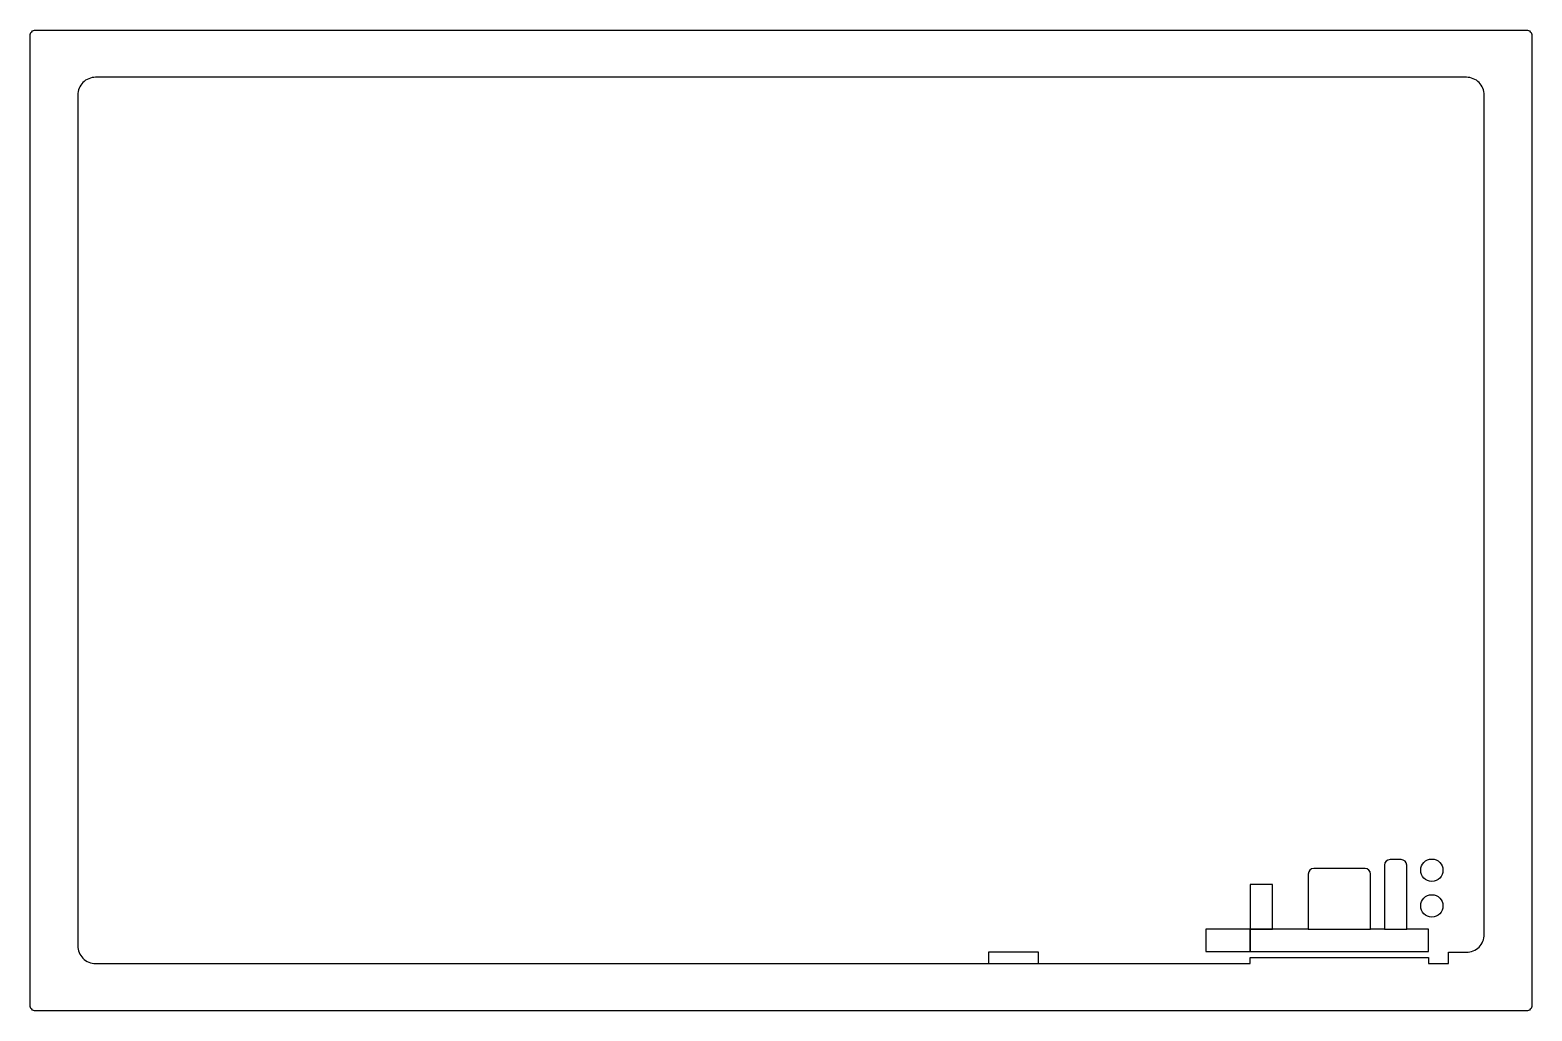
# Model space of a CAD drawing. Header units: inches. Extents: x 0 to 33.7, y 2 to 24.
import ezdxf

# ---------------------------------------------------------------- set-up
doc = ezdxf.new("R2010")
doc.units = ezdxf.units.IN
doc.layers.get('0').update_dxf_attribs({"linetype": 'CONTINUOUS'})

msp = doc.modelspace()

# ---------------------------------------------------------------- linework, layer by layer
for p, q in [((30.765, 5.395), (30.515, 5.395)), ((28.68, 5.07), (28.68, 3.835)), ((29.955, 5.195), (28.805, 5.195)), ((30.08, 3.835), (30.08, 5.07)), ((30.39, 5.27), (30.39, 3.835)), ((30.89, 3.835), (30.89, 5.27)), ((27.88, 4.835), (27.38, 4.835)), ((27.38, 4.835), (27.38, 3.835)), ((27.88, 3.835), (27.88, 4.835)), ((27.38, 3.835), (26.38, 3.835)), ((26.38, 3.835), (26.38, 3.335)), ((27.38, 3.835), (27, 3.835)), ((27.38, 3.335), (27.38, 3.835)), ((27.38, 3.835), (27.88, 3.835)), ((28.68, 3.835), (27.38, 3.835)), ((27.38, 3.335), (27.38, 3.835)), ((27.38, 3.835), (27.38, 3.335)), ((28.68, 3.835), (30.08, 3.835)), ((30.39, 3.835), (30.08, 3.835)), ((30.39, 3.835), (30.89, 3.835)), ((31.38, 3.835), (30.89, 3.835)), ((31.38, 3.335), (31.38, 3.835)), ((22.63, 3.315), (21.505, 3.315)), ((21.505, 3.315), (21.505, 3.065)), ((22.63, 3.065), (22.63, 3.315)), ((26.38, 3.335), (27.38, 3.335)), ((27, 3.335), (27.38, 3.335)), ((27.38, 3.335), (31.38, 3.335))]:
    msp.add_line(p, q)
for points in [[(33.575, 24, -0.414214), (33.7, 23.875), (33.7, 2.125, -0.414214), (33.575, 2), (0.125, 2, -0.414214), (0, 2.125), (0, 23.875, -0.414214), (0.125, 24)], [(32.63, 3.715), (32.63, 22.54, 0.414214), (32.23, 22.94), (1.47, 22.94, 0.414214), (1.07, 22.54), (1.07, 3.465, 0.414214), (1.47, 3.065), (27.38, 3.065), (27.38, 3.2), (31.38, 3.2), (31.38, 3.065), (31.825, 3.065), (31.825, 3.315), (32.23, 3.315, 0.414214)]]:
    msp.add_lwpolyline(points, format="xyb", close=True)
for centre in [(31.453, 5.156), (31.453, 4.356)]:
    msp.add_circle(centre, 0.25)
for centre, start, end in [((30.515, 5.27), 90, 180), ((30.765, 5.27), 0, 90), ((28.805, 5.07), 90, 180), ((29.955, 5.07), 0, 90)]:
    msp.add_arc(centre, 0.125, start, end)

doc.saveas('drawing.dxf')
